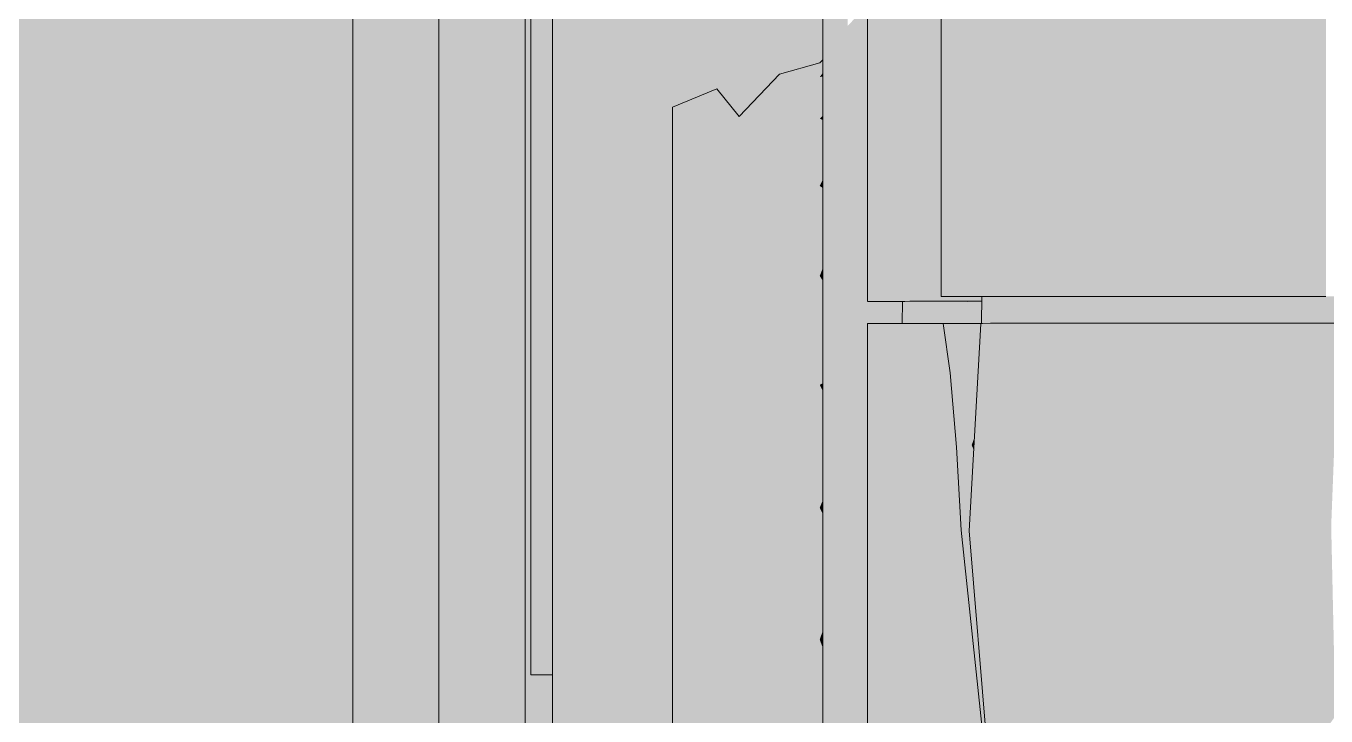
# Model space of a CAD drawing. Header units: millimetres. Extents: x 365175 to 2667127, y -330297 to -162108.
# Drawn here: x 1650483.9 to 1650741, y -326736.6 to -326600.2 of the extents above; entities that cross this region are included whole.
import ezdxf

# ---------------------------------------------------------------- set-up
doc = ezdxf.new("R2010")
doc.units = ezdxf.units.MM
doc.header["$MEASUREMENT"] = 0
doc.layers.add('Cars', color=7, linetype='Continuous')
doc.layers.add('TopoAlt', color=7, linetype='Continuous')

# ---------------------------------------------------------------- blocks, each defined once
blk = doc.blocks.new('Élément de coupe_26_1', base_point=(1275690.65, -327096.82))
at = {"layer": 'TopoAlt', "linetype": 'Continuous', "lineweight": 0, "true_color": 0x000000}
blk.add_hatch(color=18, dxfattribs=at).paths.add_polyline_path([(1647544.76, -325246.82), (1647544.76, -327196.82), (1647548.13, -327196.82), (1647548.13, -327146.82), (1649535.75, -327146.82), (1649535.75, -327096.82), (1650635.12, -327096.82), (1650620.62, -327079.82), (1650620.62, -327021.46), (1650588.05, -327021.46), (1650588.05, -326811.45), (1650582.65, -326811.45), (1650582.65, -326915.46), (1650548.52, -326915.46), (1650548.52, -325740.62), (1650528.94, -325737.51), (1650505, -325726.73), (1650495.39, -325702.79), (1650495.39, -325669.64), (1650502.64, -325642.83), (1650506.78, -325637.07), (1650538.09, -325621.73), (1650548.52, -325620.33), (1650548.52, -325590.33), (1650525.22, -325578.17), (1650523.64, -325573.38), (1650515.68, -325545.35), (1650522.4, -325411.08), (1650531.42, -325383.96), (1650535.35, -325377.42), (1650548.52, -325367.9), (1650548.52, -325246.82)])
blk = doc.blocks.new('Élément de coupe_76_1', base_point=(1275690.65, -327096.82))
at = {"layer": 'Cars', "linetype": 'Continuous', "lineweight": 0, "true_color": 0x000000}
for points in [[(1650637.94, -326349.46), (1650588.05, -326349.46), (1650588.05, -326915.46), (1650641.5, -326892.67), (1650641.5, -326862.65), (1650640.9, -326862.03), (1650632.94, -326859.78), (1650624.98, -326851.41), (1650620.53, -326856.89), (1650611.76, -326853.27), (1650611.76, -326616.25), (1650620.53, -326612.63), (1650624.98, -326618.11), (1650632.94, -326609.74), (1650640.9, -326607.49), (1650641.5, -326606.87), (1650641.5, -326529.43), (1650643.07, -326509.01), (1650643.07, -326418.91), (1650650.37, -326401.52), (1650650.37, -326372.46), (1650637.94, -326372.46)], [(1650637.94, -326349.46), (1650588.05, -326349.46), (1650588.05, -326915.46), (1650641.5, -326892.67), (1650641.5, -326862.65), (1650640.9, -326862.03), (1650632.94, -326859.78), (1650624.98, -326851.41), (1650620.53, -326856.89), (1650611.76, -326853.27), (1650611.76, -326616.25), (1650620.53, -326612.63), (1650624.98, -326618.11), (1650632.94, -326609.74), (1650640.9, -326607.49), (1650641.5, -326606.87), (1650641.5, -326529.43), (1650643.07, -326509.01), (1650643.07, -326418.91), (1650650.37, -326401.52), (1650650.37, -326372.46), (1650637.94, -326372.46)], [(1650548.52, -326915.46), (1650565.59, -326438.55), (1650548.52, -326438.55)], [(1650548.52, -326915.46), (1650565.59, -326438.55), (1650548.52, -326438.55)], [(1650548.52, -326915.46), (1650565.59, -326438.55), (1650548.52, -326438.55)], [(1650565.59, -326915.46), (1650565.59, -326438.55), (1650548.52, -326915.46)], [(1650565.59, -326915.46), (1650565.59, -326438.55), (1650548.52, -326915.46)], [(1650565.59, -326915.46), (1650565.59, -326438.55), (1650548.52, -326915.46)], [(1650583.78, -326728.46), (1650588.05, -326724.01), (1650588.05, -326696.77), (1650588.05, -326538.96), (1650583.78, -326538.96)], [(1650583.78, -326728.46), (1650588.05, -326724.01), (1650588.05, -326696.77), (1650588.05, -326538.96), (1650583.78, -326538.96)], [(1650582.65, -326808.91), (1650588.05, -326804.59), (1650588.05, -326728.46), (1650583.78, -326728.46), (1650583.78, -326568.63), (1650582.65, -326556.54)], [(1650582.65, -326808.91), (1650588.05, -326804.59), (1650588.05, -326728.46), (1650583.78, -326728.46), (1650583.78, -326568.63), (1650582.65, -326556.54)], [(1650641.5, -326632.09), (1650646.4, -326554.7), (1650641.5, -326597.37)], [(1650641.5, -326632.09), (1650646.4, -326554.7), (1650641.5, -326597.37)], [(1650646.4, -326600.21), (1650646.4, -326554.7), (1650641.5, -326632.09)], [(1650646.4, -326600.21), (1650646.4, -326554.7), (1650641.5, -326632.09)], [(1650582.65, -326785.46), (1650565.59, -326568.55), (1650565.59, -326785.46)], [(1650582.65, -326785.46), (1650565.59, -326568.55), (1650565.59, -326785.46)], [(1650582.65, -326785.46), (1650565.59, -326568.55), (1650565.59, -326785.46)], [(1650565.59, -326568.55), (1650582.65, -326785.46), (1650582.65, -326568.55)], [(1650565.59, -326568.55), (1650582.65, -326785.46), (1650582.65, -326568.55)], [(1650565.59, -326568.55), (1650582.65, -326785.46), (1650582.65, -326568.55)], [(1650650.37, -326588.02), (1650650.37, -326654.59), (1650658.8, -326589.89)], [(1650650.37, -326588.02), (1650650.37, -326654.59), (1650658.8, -326589.89)], [(1650650.37, -326654.59), (1650658.75, -326654.59), (1650658.8, -326589.89)], [(1650650.37, -326654.59), (1650658.75, -326654.59), (1650658.8, -326589.89)], [(1650664.74, -326589.64), (1650658.75, -326654.59), (1650664.67, -326654.59)], [(1650664.74, -326589.64), (1650658.75, -326654.59), (1650664.67, -326654.59)], [(1650658.75, -326654.59), (1650664.74, -326589.64), (1650658.8, -326589.89)], [(1650658.75, -326654.59), (1650664.74, -326589.64), (1650658.8, -326589.89)], [(1650664.67, -326654.59), (1650664.91, -326651.14), (1650664.91, -326600.39), (1650664.91, -326589.64), (1650664.74, -326589.64)], [(1650664.67, -326654.59), (1650664.91, -326651.14), (1650664.91, -326600.39), (1650664.91, -326589.64), (1650664.74, -326589.64)], [(1650666.34, -326589.53), (1650664.91, -326589.53), (1650666.34, -326600.39)], [(1650666.34, -326589.53), (1650664.91, -326589.53), (1650666.34, -326600.39)], [(1650664.91, -326600.39), (1650666.34, -326600.39), (1650664.91, -326589.53)], [(1650664.91, -326600.39), (1650666.34, -326600.39), (1650664.91, -326589.53)], [(1650666.34, -326589.53), (1650666.34, -326600.39), (1650674.63, -326600.39)], [(1650666.34, -326589.53), (1650666.34, -326600.39), (1650674.63, -326600.39)], [(1650674.63, -326600.39), (1650674.63, -326589.53), (1650666.34, -326589.53)], [(1650674.63, -326600.39), (1650674.63, -326589.53), (1650666.34, -326589.53)], [(1650674.63, -326600.39), (1650699.53, -326600.39), (1650674.63, -326589.53)], [(1650674.63, -326600.39), (1650699.53, -326600.39), (1650674.63, -326589.53)], [(1650699.53, -326589.53), (1650674.63, -326589.53), (1650699.53, -326600.39)], [(1650699.53, -326589.53), (1650674.63, -326589.53), (1650699.53, -326600.39)], [(1650741.03, -326600.39), (1650699.53, -326589.53), (1650699.53, -326600.39)], [(1650741.03, -326589.53), (1650699.53, -326589.53), (1650741.03, -326600.39)], [(1650646.4, -326600.21), (1650646.4, -326651.6), (1650650.37, -326633.33), (1650650.37, -326596)], [(1650646.4, -326600.21), (1650646.4, -326651.6), (1650650.37, -326633.33), (1650650.37, -326596)], [(1650646.4, -326651.6), (1650646.4, -326600.21), (1650641.5, -326671.31)], [(1650646.4, -326651.6), (1650646.4, -326600.21), (1650641.5, -326671.31)], [(1650641.5, -326671.31), (1650646.4, -326600.21), (1650641.5, -326632.09)], [(1650641.5, -326671.31), (1650646.4, -326600.21), (1650641.5, -326632.09)], [(1650666.34, -326632.26), (1650664.91, -326600.39), (1650664.91, -326632.26)], [(1650666.34, -326632.26), (1650664.91, -326600.39), (1650664.91, -326632.26)], [(1650666.34, -326600.39), (1650664.91, -326600.39), (1650666.34, -326632.26)], [(1650666.34, -326600.39), (1650664.91, -326600.39), (1650666.34, -326632.26)], [(1650674.63, -326600.39), (1650666.34, -326632.26), (1650674.63, -326632.26)], [(1650674.63, -326600.39), (1650666.34, -326632.26), (1650674.63, -326632.26)], [(1650674.63, -326600.39), (1650666.34, -326600.39), (1650666.34, -326632.26)], [(1650674.63, -326600.39), (1650666.34, -326600.39), (1650666.34, -326632.26)], [(1650699.53, -326600.39), (1650674.63, -326632.26), (1650699.53, -326632.26)], [(1650699.53, -326600.39), (1650674.63, -326632.26), (1650699.53, -326632.26)], [(1650674.63, -326632.26), (1650699.53, -326600.39), (1650674.63, -326600.39)], [(1650674.63, -326632.26), (1650699.53, -326600.39), (1650674.63, -326600.39)], [(1650741.03, -326600.39), (1650699.53, -326632.26), (1650741.03, -326632.26)], [(1650741.03, -326600.39), (1650699.53, -326600.39), (1650699.53, -326632.26)], [(1650632.94, -326612.47), (1650640.9, -326607.49), (1650632.94, -326609.74)], [(1650632.94, -326612.47), (1650640.9, -326607.49), (1650632.94, -326609.74)], [(1650640.9, -326610.27), (1650640.9, -326607.49), (1650632.94, -326612.47)], [(1650640.9, -326610.27), (1650640.9, -326607.49), (1650632.94, -326612.47)], [(1650640.9, -326607.49), (1650641.5, -326607.02), (1650641.5, -326606.87)], [(1650640.9, -326607.49), (1650641.5, -326607.02), (1650641.5, -326606.87)], [(1650640.9, -326610.27), (1650641.5, -326609.49), (1650641.5, -326607.02), (1650640.9, -326607.49)], [(1650640.9, -326610.27), (1650641.5, -326609.49), (1650641.5, -326607.02), (1650640.9, -326607.49)], [(1650632.94, -326612.47), (1650632.94, -326609.74), (1650624.98, -326620.66)], [(1650632.94, -326612.47), (1650632.94, -326609.74), (1650624.98, -326620.66)], [(1650632.94, -326609.74), (1650624.98, -326618.11), (1650624.98, -326620.66)], [(1650632.94, -326609.74), (1650624.98, -326618.11), (1650624.98, -326620.66)], [(1650640.9, -326618.5), (1650640.9, -326610.27), (1650632.94, -326620.55)], [(1650640.9, -326618.5), (1650640.9, -326610.27), (1650632.94, -326620.55)], [(1650632.94, -326620.55), (1650640.9, -326610.27), (1650632.94, -326612.47)], [(1650632.94, -326620.55), (1650640.9, -326610.27), (1650632.94, -326612.47)], [(1650640.9, -326610.27), (1650641.5, -326609.66), (1650641.5, -326609.49)], [(1650640.9, -326610.27), (1650641.5, -326609.66), (1650641.5, -326609.49)], [(1650640.9, -326610.27), (1650641.5, -326610.19), (1650641.5, -326609.66)], [(1650640.9, -326610.27), (1650641.5, -326610.19), (1650641.5, -326609.66)], [(1650640.9, -326610.27), (1650640.9, -326618.5), (1650641.5, -326617.92), (1650641.5, -326610.19)], [(1650640.9, -326610.27), (1650640.9, -326618.5), (1650641.5, -326617.92), (1650641.5, -326610.19)], [(1650611.76, -326618.84), (1650620.53, -326612.63), (1650611.76, -326616.25)], [(1650611.76, -326618.84), (1650620.53, -326612.63), (1650611.76, -326616.25)], [(1650620.53, -326615.3), (1650620.53, -326612.63), (1650611.76, -326618.84)], [(1650620.53, -326615.3), (1650620.53, -326612.63), (1650611.76, -326618.84)], [(1650624.98, -326618.11), (1650620.53, -326612.63), (1650620.53, -326615.3)], [(1650624.98, -326618.11), (1650620.53, -326612.63), (1650620.53, -326615.3)], [(1650624.98, -326628.19), (1650632.94, -326612.47), (1650624.98, -326620.66)], [(1650624.98, -326628.19), (1650632.94, -326612.47), (1650624.98, -326620.66)], [(1650632.94, -326620.55), (1650632.94, -326612.47), (1650624.98, -326628.19)], [(1650632.94, -326620.55), (1650632.94, -326612.47), (1650624.98, -326628.19)], [(1650620.53, -326623.19), (1650620.53, -326615.3), (1650611.76, -326626.49)], [(1650620.53, -326623.19), (1650620.53, -326615.3), (1650611.76, -326626.49)], [(1650611.76, -326626.49), (1650620.53, -326615.3), (1650611.76, -326618.84)], [(1650611.76, -326626.49), (1650620.53, -326615.3), (1650611.76, -326618.84)], [(1650620.53, -326623.19), (1650624.98, -326620.66), (1650620.53, -326615.3)], [(1650620.53, -326623.19), (1650624.98, -326620.66), (1650620.53, -326615.3)], [(1650624.98, -326620.66), (1650624.98, -326618.11), (1650620.53, -326615.3)], [(1650624.98, -326620.66), (1650624.98, -326618.11), (1650620.53, -326615.3)], [(1650640.9, -326631.8), (1650640.9, -326618.5), (1650632.94, -326633.62)], [(1650640.9, -326631.8), (1650640.9, -326618.5), (1650632.94, -326633.62)], [(1650632.94, -326633.62), (1650640.9, -326618.5), (1650632.94, -326620.55)], [(1650632.94, -326633.62), (1650640.9, -326618.5), (1650632.94, -326620.55)], [(1650640.9, -326618.5), (1650641.5, -326618.77), (1650641.5, -326617.92)], [(1650640.9, -326618.5), (1650641.5, -326618.77), (1650641.5, -326617.92)], [(1650640.9, -326618.5), (1650640.9, -326631.8), (1650641.5, -326630.58), (1650641.5, -326618.77)], [(1650640.9, -326618.5), (1650640.9, -326631.8), (1650641.5, -326630.58), (1650641.5, -326618.77)], [(1650624.98, -326628.19), (1650624.98, -326620.66), (1650620.53, -326623.19)], [(1650624.98, -326628.19), (1650624.98, -326620.66), (1650620.53, -326623.19)], [(1650632.94, -326633.62), (1650632.94, -326620.55), (1650624.98, -326628.19)], [(1650632.94, -326633.62), (1650632.94, -326620.55), (1650624.98, -326628.19)], [(1650620.53, -326635.95), (1650620.53, -326623.19), (1650611.76, -326638.88)], [(1650620.53, -326635.95), (1650620.53, -326623.19), (1650611.76, -326638.88)], [(1650620.53, -326623.19), (1650611.76, -326626.49), (1650611.76, -326638.88)], [(1650620.53, -326623.19), (1650611.76, -326626.49), (1650611.76, -326638.88)], [(1650624.98, -326628.19), (1650620.53, -326623.19), (1650620.53, -326635.95)], [(1650624.98, -326628.19), (1650620.53, -326623.19), (1650620.53, -326635.95)], [(1650624.98, -326640.39), (1650624.98, -326628.19), (1650620.53, -326635.95)], [(1650624.98, -326640.39), (1650624.98, -326628.19), (1650620.53, -326635.95)], [(1650632.94, -326633.62), (1650624.98, -326628.19), (1650624.98, -326640.39)], [(1650632.94, -326633.62), (1650624.98, -326628.19), (1650624.98, -326640.39)], [(1650641.5, -326630.58), (1650640.9, -326631.8), (1650641.5, -326631.29)], [(1650641.5, -326630.58), (1650640.9, -326631.8), (1650641.5, -326631.29)], [(1650640.9, -326631.8), (1650641.5, -326632.24), (1650641.5, -326632.09), (1650641.5, -326631.29)], [(1650640.9, -326631.8), (1650641.5, -326632.24), (1650641.5, -326632.09), (1650641.5, -326631.29)], [(1650632.94, -326651.11), (1650632.94, -326633.62), (1650624.98, -326656.7)], [(1650632.94, -326651.11), (1650632.94, -326633.62), (1650624.98, -326656.7)], [(1650624.98, -326656.7), (1650632.94, -326633.62), (1650624.98, -326640.39)], [(1650624.98, -326656.7), (1650632.94, -326633.62), (1650624.98, -326640.39)], [(1650640.9, -326649.6), (1650640.9, -326631.8), (1650632.94, -326651.11)], [(1650640.9, -326649.6), (1650640.9, -326631.8), (1650632.94, -326651.11)], [(1650632.94, -326651.11), (1650640.9, -326631.8), (1650632.94, -326633.62)], [(1650632.94, -326651.11), (1650640.9, -326631.8), (1650632.94, -326633.62)], [(1650640.9, -326631.8), (1650640.9, -326649.6), (1650641.5, -326648.06), (1650641.5, -326632.24)], [(1650640.9, -326631.8), (1650640.9, -326649.6), (1650641.5, -326648.06), (1650641.5, -326632.24)], [(1650646.4, -326651.6), (1650650.37, -326649), (1650650.37, -326633.33)], [(1650646.4, -326651.6), (1650650.37, -326649), (1650650.37, -326633.33)], [(1650666.34, -326653.64), (1650664.91, -326632.26), (1650664.91, -326653.64)], [(1650666.34, -326653.64), (1650664.91, -326632.26), (1650664.91, -326653.64)], [(1650666.34, -326632.26), (1650664.91, -326632.26), (1650666.34, -326653.64)], [(1650666.34, -326632.26), (1650664.91, -326632.26), (1650666.34, -326653.64)], [(1650674.63, -326632.26), (1650666.34, -326653.64), (1650674.63, -326653.64)], [(1650674.63, -326632.26), (1650666.34, -326653.64), (1650674.63, -326653.64)], [(1650674.63, -326632.26), (1650666.34, -326632.26), (1650666.34, -326653.64)], [(1650674.63, -326632.26), (1650666.34, -326632.26), (1650666.34, -326653.64)], [(1650699.53, -326632.26), (1650674.63, -326653.64), (1650699.53, -326653.64)], [(1650699.53, -326632.26), (1650674.63, -326653.64), (1650699.53, -326653.64)], [(1650699.53, -326632.26), (1650674.63, -326632.26), (1650674.63, -326653.64)], [(1650699.53, -326632.26), (1650674.63, -326632.26), (1650674.63, -326653.64)], [(1650741.03, -326632.26), (1650699.53, -326653.64), (1650741.03, -326653.64)], [(1650741.03, -326632.26), (1650699.53, -326632.26), (1650699.53, -326653.64)], [(1650620.53, -326653.04), (1650620.53, -326635.95), (1650611.76, -326655.46)], [(1650620.53, -326653.04), (1650620.53, -326635.95), (1650611.76, -326655.46)], [(1650611.76, -326655.46), (1650620.53, -326635.95), (1650611.76, -326638.88)], [(1650611.76, -326655.46), (1650620.53, -326635.95), (1650611.76, -326638.88)], [(1650620.53, -326653.04), (1650624.98, -326640.39), (1650620.53, -326635.95)], [(1650620.53, -326653.04), (1650624.98, -326640.39), (1650620.53, -326635.95)], [(1650624.98, -326656.7), (1650624.98, -326640.39), (1650620.53, -326653.04)], [(1650624.98, -326656.7), (1650624.98, -326640.39), (1650620.53, -326653.04)], [(1650640.9, -326671.13), (1650640.9, -326649.6), (1650632.94, -326672.25)], [(1650640.9, -326671.13), (1650640.9, -326649.6), (1650632.94, -326672.25)], [(1650640.9, -326649.6), (1650632.94, -326651.11), (1650632.94, -326672.25)], [(1650640.9, -326649.6), (1650632.94, -326651.11), (1650632.94, -326672.25)], [(1650640.9, -326649.6), (1650641.5, -326649.18), (1650641.5, -326648.06)], [(1650640.9, -326649.6), (1650641.5, -326649.18), (1650641.5, -326648.06)], [(1650640.9, -326649.6), (1650641.5, -326650.56), (1650641.5, -326649.18)], [(1650640.9, -326649.6), (1650641.5, -326650.56), (1650641.5, -326649.18)], [(1650640.9, -326649.6), (1650640.9, -326671.13), (1650641.5, -326670.81), (1650641.5, -326650.56)], [(1650640.9, -326649.6), (1650640.9, -326671.13), (1650641.5, -326670.81), (1650641.5, -326650.56)], [(1650646.4, -326651.6), (1650646.4, -326706.63), (1650650.37, -326688.97), (1650650.37, -326659.02), (1650657.11, -326659.02), (1650657.23, -326658.51), (1650657.25, -326654.63), (1650650.37, -326654.63), (1650650.37, -326649)], [(1650646.4, -326651.6), (1650646.4, -326706.63), (1650650.37, -326688.97), (1650650.37, -326659.02), (1650657.11, -326659.02), (1650657.23, -326658.51), (1650657.25, -326654.63), (1650650.37, -326654.63), (1650650.37, -326649)], [(1650632.94, -326672.25), (1650632.94, -326651.11), (1650624.98, -326676.43)], [(1650632.94, -326672.25), (1650632.94, -326651.11), (1650624.98, -326676.43)], [(1650632.94, -326651.11), (1650624.98, -326656.7), (1650624.98, -326676.43)], [(1650632.94, -326651.11), (1650624.98, -326656.7), (1650624.98, -326676.43)], [(1650646.4, -326706.63), (1650646.4, -326651.6), (1650641.5, -326713.3)], [(1650646.4, -326706.63), (1650646.4, -326651.6), (1650641.5, -326713.3)], [(1650641.5, -326713.3), (1650646.4, -326651.6), (1650641.5, -326671.31)], [(1650641.5, -326713.3), (1650646.4, -326651.6), (1650641.5, -326671.31)], [(1650664.67, -326654.59), (1650669.09, -326654.58), (1650669.09, -326653.64), (1650666.34, -326653.64), (1650664.91, -326653.64), (1650664.91, -326651.14)], [(1650664.67, -326654.59), (1650669.09, -326654.58), (1650669.09, -326653.64), (1650666.34, -326653.64), (1650664.91, -326653.64), (1650664.91, -326651.14)], [(1650620.53, -326673.69), (1650620.53, -326653.04), (1650611.76, -326675.5)], [(1650620.53, -326673.69), (1650620.53, -326653.04), (1650611.76, -326675.5)], [(1650611.76, -326675.5), (1650620.53, -326653.04), (1650611.76, -326655.46)], [(1650611.76, -326675.5), (1650620.53, -326653.04), (1650611.76, -326655.46)], [(1650620.53, -326673.69), (1650624.98, -326656.7), (1650620.53, -326653.04)], [(1650620.53, -326673.69), (1650624.98, -326656.7), (1650620.53, -326653.04)], [(1650650.37, -326654.59), (1650650.37, -326654.63), (1650652.04, -326654.63), (1650652.04, -326654.59)], [(1650650.37, -326654.59), (1650650.37, -326654.63), (1650652.04, -326654.63), (1650652.04, -326654.59)], [(1650650.37, -326654.59), (1650670.17, -326654.62), (1650658.75, -326654.59)], [(1650650.37, -326654.59), (1650670.17, -326654.62), (1650658.75, -326654.59)], [(1650652.05, -326654.59), (1650652.04, -326654.63), (1650670.17, -326654.62)], [(1650652.05, -326654.59), (1650652.04, -326654.63), (1650670.17, -326654.62)], [(1650657.69, -326659.02), (1650657.73, -326654.63), (1650657.22, -326659.02)], [(1650657.69, -326659.02), (1650657.73, -326654.63), (1650657.22, -326659.02)], [(1650657.22, -326659.02), (1650657.73, -326654.63), (1650657.25, -326654.63)], [(1650657.22, -326659.02), (1650657.73, -326654.63), (1650657.25, -326654.63)], [(1650657.73, -326654.63), (1650657.69, -326659.02), (1650672.88, -326659.02), (1650672.89, -326658.07)], [(1650657.73, -326654.63), (1650657.69, -326659.02), (1650672.88, -326659.02), (1650672.89, -326658.07)], [(1650657.73, -326654.63), (1650672.89, -326658.07), (1650672.96, -326654.62)], [(1650657.73, -326654.63), (1650672.89, -326658.07), (1650672.96, -326654.62)], [(1650658.75, -326654.59), (1650670.17, -326654.62), (1650672.96, -326654.62), (1650672.96, -326654.58), (1650664.67, -326654.59)], [(1650658.75, -326654.59), (1650670.17, -326654.62), (1650672.96, -326654.62), (1650672.96, -326654.58), (1650664.67, -326654.59)], [(1650669.09, -326653.64), (1650669.09, -326654.58), (1650672.96, -326654.58), (1650672.97, -326653.64)], [(1650669.09, -326653.64), (1650669.09, -326654.58), (1650672.96, -326654.58), (1650672.97, -326653.64)], [(1650672.97, -326653.64), (1650672.88, -326659.03), (1650673.09, -326659.03), (1650674.68, -326658.91), (1650679.48, -326658.91)], [(1650672.97, -326653.64), (1650672.88, -326659.03), (1650673.09, -326659.03), (1650674.68, -326658.91), (1650679.48, -326658.91)], [(1650679.68, -326653.64), (1650672.97, -326653.64), (1650679.48, -326658.91), (1650679.68, -326658.91)], [(1650679.68, -326653.64), (1650672.97, -326653.64), (1650679.48, -326658.91), (1650679.68, -326658.91)], [(1650679.68, -326653.64), (1650680.3, -326658.91), (1650680.39, -326658.91), (1650682.78, -326653.64)], [(1650679.68, -326653.64), (1650680.3, -326658.91), (1650680.39, -326658.91), (1650682.78, -326653.64)], [(1650679.68, -326653.64), (1650679.68, -326658.91), (1650680.3, -326658.91)], [(1650679.68, -326653.64), (1650679.68, -326658.91), (1650680.3, -326658.91)], [(1650680.39, -326658.91), (1650682.91, -326658.91), (1650682.78, -326653.64)], [(1650680.39, -326658.91), (1650682.91, -326658.91), (1650682.78, -326653.64)], [(1650682.91, -326658.91), (1650704.03, -326653.64), (1650682.78, -326653.64)], [(1650682.91, -326658.91), (1650704.03, -326653.64), (1650682.78, -326653.64)], [(1650704.03, -326653.64), (1650682.91, -326658.91), (1650706.63, -326658.91)], [(1650704.03, -326653.64), (1650682.91, -326658.91), (1650706.63, -326658.91)], [(1650743.67, -326653.64), (1650704.03, -326653.64), (1650706.63, -326658.91)], [(1650743.67, -326653.64), (1650704.03, -326653.64), (1650706.63, -326658.91)], [(1650743.67, -326653.64), (1650706.63, -326658.91), (1650746.27, -326658.91)], [(1650743.67, -326653.64), (1650706.63, -326658.91), (1650746.27, -326658.91)], [(1650624.98, -326676.43), (1650624.98, -326656.7), (1650620.53, -326673.69)], [(1650624.98, -326676.43), (1650624.98, -326656.7), (1650620.53, -326673.69)], [(1650651.21, -326722.12), (1650651.21, -326659.02), (1650650.37, -326721.32)], [(1650651.21, -326722.12), (1650651.21, -326659.02), (1650650.37, -326721.32)], [(1650651.21, -326659.02), (1650650.37, -326659.02), (1650650.37, -326721.32)], [(1650651.21, -326659.02), (1650650.37, -326659.02), (1650650.37, -326721.32)], [(1650651.21, -326659.02), (1650651.21, -326722.12), (1650666.56, -326667.84), (1650665.3, -326659.02)], [(1650651.21, -326659.02), (1650651.21, -326722.12), (1650666.56, -326667.84), (1650665.3, -326659.02)], [(1650657.11, -326659.02), (1650657.22, -326659.02), (1650657.23, -326658.51)], [(1650657.11, -326659.02), (1650657.22, -326659.02), (1650657.23, -326658.51)], [(1650671.52, -326659.02), (1650665.3, -326659.02), (1650666.69, -326668.76)], [(1650671.52, -326659.02), (1650665.3, -326659.02), (1650666.69, -326668.76)], [(1650671.52, -326659.02), (1650666.69, -326668.76), (1650671.22, -326669.5)], [(1650671.52, -326659.02), (1650666.69, -326668.76), (1650671.22, -326669.5)], [(1650674.68, -326658.91), (1650672.79, -326659.05), (1650670.44, -326700)], [(1650674.68, -326658.91), (1650672.79, -326659.05), (1650670.44, -326700)], [(1650670.44, -326700), (1650673.02, -326704.56), (1650674.68, -326658.91)], [(1650670.44, -326700), (1650673.02, -326704.56), (1650674.68, -326658.91)], [(1650671.22, -326669.5), (1650672.26, -326668.21), (1650672.79, -326659.05), (1650673.09, -326659.03), (1650671.52, -326659.02)], [(1650671.22, -326669.5), (1650672.26, -326668.21), (1650672.79, -326659.05), (1650673.09, -326659.03), (1650671.52, -326659.02)], [(1650674.68, -326658.91), (1650673.02, -326704.56), (1650688.26, -326658.91)], [(1650674.68, -326658.91), (1650673.02, -326704.56), (1650688.26, -326658.91)], [(1650688.26, -326658.91), (1650673.02, -326704.56), (1650682.34, -326717.1)], [(1650688.26, -326658.91), (1650673.02, -326704.56), (1650682.34, -326717.1)], [(1650701.03, -326677.96), (1650688.26, -326658.91), (1650682.34, -326717.1)], [(1650701.03, -326677.96), (1650688.26, -326658.91), (1650682.34, -326717.1)], [(1650702.13, -326658.91), (1650688.26, -326658.91), (1650701.03, -326677.96)], [(1650692.78, -326665.65), (1650701.71, -326658.91), (1650688.26, -326658.91)], [(1650701.03, -326677.96), (1650715.76, -326689.48), (1650702.13, -326658.91)], [(1650702.13, -326658.91), (1650715.76, -326689.48), (1650743.62, -326658.91)], [(1650743.62, -326658.91), (1650715.76, -326689.48), (1650742.06, -326699)], [(1650666.56, -326667.84), (1650651.21, -326722.12), (1650669.88, -326725.49), (1650669.66, -326707.24), (1650668.88, -326699.86), (1650667.98, -326683.46), (1650666.69, -326668.76)], [(1650666.56, -326667.84), (1650651.21, -326722.12), (1650669.88, -326725.49), (1650669.66, -326707.24), (1650668.88, -326699.86), (1650667.98, -326683.46), (1650666.69, -326668.76)], [(1650671.22, -326669.5), (1650666.69, -326668.76), (1650667.98, -326683.46)], [(1650671.22, -326669.5), (1650666.69, -326668.76), (1650667.98, -326683.46)], [(1650671.22, -326669.5), (1650667.98, -326683.46), (1650670.95, -326683.03)], [(1650671.22, -326669.5), (1650667.98, -326683.46), (1650670.95, -326683.03)], [(1650671.22, -326669.5), (1650670.95, -326683.03), (1650671.5, -326681.52), (1650672.26, -326668.21)], [(1650671.22, -326669.5), (1650670.95, -326683.03), (1650671.5, -326681.52), (1650672.26, -326668.21)], [(1650632.94, -326696.13), (1650632.94, -326672.25), (1650624.98, -326698.71)], [(1650632.94, -326696.13), (1650632.94, -326672.25), (1650624.98, -326698.71)], [(1650632.94, -326672.25), (1650624.98, -326676.43), (1650624.98, -326698.71)], [(1650632.94, -326672.25), (1650624.98, -326676.43), (1650624.98, -326698.71)], [(1650640.9, -326695.43), (1650640.9, -326671.13), (1650632.94, -326696.13)], [(1650640.9, -326695.43), (1650640.9, -326671.13), (1650632.94, -326696.13)], [(1650632.94, -326696.13), (1650640.9, -326671.13), (1650632.94, -326672.25)], [(1650632.94, -326696.13), (1650640.9, -326671.13), (1650632.94, -326672.25)], [(1650641.5, -326670.81), (1650640.9, -326671.13), (1650641.5, -326672.35), (1650641.5, -326671.31)], [(1650641.5, -326670.81), (1650640.9, -326671.13), (1650641.5, -326672.35), (1650641.5, -326671.31)], [(1650640.9, -326671.13), (1650640.9, -326695.43), (1650641.5, -326693.94), (1650641.5, -326672.35)], [(1650640.9, -326671.13), (1650640.9, -326695.43), (1650641.5, -326693.94), (1650641.5, -326672.35)], [(1650620.53, -326697.02), (1650620.53, -326673.69), (1650611.76, -326698.14)], [(1650620.53, -326697.02), (1650620.53, -326673.69), (1650611.76, -326698.14)], [(1650611.76, -326698.14), (1650620.53, -326673.69), (1650611.76, -326675.5)], [(1650611.76, -326698.14), (1650620.53, -326673.69), (1650611.76, -326675.5)], [(1650620.53, -326697.02), (1650624.98, -326676.43), (1650620.53, -326673.69)], [(1650620.53, -326697.02), (1650624.98, -326676.43), (1650620.53, -326673.69)], [(1650620.53, -326697.02), (1650624.98, -326698.71), (1650624.98, -326676.43)], [(1650620.53, -326697.02), (1650624.98, -326698.71), (1650624.98, -326676.43)], [(1650698.59, -326729), (1650701.03, -326677.96), (1650682.34, -326717.1)], [(1650698.59, -326729), (1650701.03, -326677.96), (1650682.34, -326717.1)], [(1650698.59, -326729), (1650715.76, -326689.48), (1650701.03, -326677.96)], [(1650670.95, -326683.03), (1650667.98, -326683.46), (1650668.88, -326699.86)], [(1650670.95, -326683.03), (1650667.98, -326683.46), (1650668.88, -326699.86)], [(1650668.88, -326699.86), (1650670.42, -326699.53), (1650670.95, -326683.03)], [(1650668.88, -326699.86), (1650670.42, -326699.53), (1650670.95, -326683.03)], [(1650670.42, -326699.53), (1650670.46, -326699.53), (1650671.36, -326684), (1650670.95, -326683.03)], [(1650670.42, -326699.53), (1650670.46, -326699.53), (1650671.36, -326684), (1650670.95, -326683.03)], [(1650671.5, -326681.52), (1650670.95, -326683.03), (1650671.36, -326684)], [(1650671.5, -326681.52), (1650670.95, -326683.03), (1650671.36, -326684)], [(1650646.4, -326706.63), (1650650.37, -326705.75), (1650650.37, -326688.97)], [(1650646.4, -326706.63), (1650650.37, -326705.75), (1650650.37, -326688.97)], [(1650715.77, -326732.25), (1650715.76, -326689.48), (1650698.59, -326729)], [(1650742.06, -326699), (1650715.76, -326689.48), (1650715.77, -326732.25)], [(1650640.9, -326721.46), (1650640.9, -326695.43), (1650632.94, -326721.69)], [(1650640.9, -326721.46), (1650640.9, -326695.43), (1650632.94, -326721.69)], [(1650632.94, -326721.69), (1650640.9, -326695.43), (1650632.94, -326696.13)], [(1650632.94, -326721.69), (1650640.9, -326695.43), (1650632.94, -326696.13)], [(1650640.9, -326695.43), (1650641.5, -326695.24), (1650641.5, -326693.94)], [(1650640.9, -326695.43), (1650641.5, -326695.24), (1650641.5, -326693.94)], [(1650640.9, -326695.43), (1650641.5, -326696.63), (1650641.5, -326695.24)], [(1650640.9, -326695.43), (1650641.5, -326696.63), (1650641.5, -326695.24)], [(1650640.9, -326695.43), (1650640.9, -326721.46), (1650641.5, -326719.74), (1650641.5, -326713.3), (1650641.5, -326696.63)], [(1650640.9, -326695.43), (1650640.9, -326721.46), (1650641.5, -326719.74), (1650641.5, -326713.3), (1650641.5, -326696.63)], [(1650620.53, -326721.99), (1650620.53, -326697.02), (1650611.76, -326722.37)], [(1650620.53, -326721.99), (1650620.53, -326697.02), (1650611.76, -326722.37)], [(1650611.76, -326722.37), (1650620.53, -326697.02), (1650611.76, -326698.14)], [(1650611.76, -326722.37), (1650620.53, -326697.02), (1650611.76, -326698.14)], [(1650620.53, -326721.99), (1650624.98, -326698.71), (1650620.53, -326697.02)], [(1650620.53, -326721.99), (1650624.98, -326698.71), (1650620.53, -326697.02)], [(1650632.94, -326696.13), (1650624.98, -326722.57), (1650632.94, -326721.69)], [(1650632.94, -326696.13), (1650624.98, -326722.57), (1650632.94, -326721.69)], [(1650632.94, -326696.13), (1650624.98, -326698.71), (1650624.98, -326722.57)], [(1650632.94, -326696.13), (1650624.98, -326698.71), (1650624.98, -326722.57)], [(1650624.98, -326722.57), (1650624.98, -326698.71), (1650620.53, -326721.99)], [(1650624.98, -326722.57), (1650624.98, -326698.71), (1650620.53, -326721.99)], [(1650668.88, -326699.86), (1650673.42, -326735.94), (1650670.44, -326700), (1650670.45, -326699.83), (1650670.42, -326699.53)], [(1650668.88, -326699.86), (1650673.42, -326735.94), (1650670.44, -326700), (1650670.45, -326699.83), (1650670.42, -326699.53)], [(1650668.88, -326699.86), (1650676.06, -326768.14), (1650676.09, -326768.14), (1650673.42, -326735.94)], [(1650668.88, -326699.86), (1650676.06, -326768.14), (1650676.09, -326768.14), (1650673.42, -326735.94)], [(1650670.42, -326699.53), (1650670.45, -326699.83), (1650670.46, -326699.53)], [(1650670.42, -326699.53), (1650670.45, -326699.83), (1650670.46, -326699.53)], [(1650670.44, -326700), (1650676.87, -326777.63), (1650673.02, -326704.56)], [(1650670.44, -326700), (1650676.87, -326777.63), (1650673.02, -326704.56)], [(1650742.06, -326699), (1650715.77, -326732.25), (1650742.89, -326736.57)], [(1650646.4, -326706.63), (1650646.4, -326762.89), (1650650.37, -326746.62), (1650650.37, -326721.32), (1650650.37, -326705.75)], [(1650646.4, -326706.63), (1650646.4, -326762.89), (1650650.37, -326746.62), (1650650.37, -326721.32), (1650650.37, -326705.75)], [(1650673.02, -326704.56), (1650676.87, -326777.63), (1650682.34, -326717.1)], [(1650673.02, -326704.56), (1650676.87, -326777.63), (1650682.34, -326717.1)], [(1650646.4, -326762.89), (1650646.4, -326706.63), (1650641.5, -326756.22)], [(1650646.4, -326762.89), (1650646.4, -326706.63), (1650641.5, -326756.22)], [(1650641.5, -326756.22), (1650646.4, -326706.63), (1650641.5, -326713.3)], [(1650641.5, -326756.22), (1650646.4, -326706.63), (1650641.5, -326713.3)], [(1650670.77, -326717.81), (1650669.66, -326707.24), (1650669.88, -326725.49)], [(1650670.77, -326717.81), (1650669.66, -326707.24), (1650669.88, -326725.49)], [(1650669.88, -326725.49), (1650671.6, -326725.69), (1650670.77, -326717.81)], [(1650669.88, -326725.49), (1650671.6, -326725.69), (1650670.77, -326717.81)], [(1650682.34, -326717.1), (1650676.87, -326777.63), (1650685.38, -326777.63)], [(1650682.34, -326717.1), (1650676.87, -326777.63), (1650685.38, -326777.63)], [(1650682.34, -326717.1), (1650685.38, -326777.63), (1650698.59, -326729)], [(1650682.34, -326717.1), (1650685.38, -326777.63), (1650698.59, -326729)], [(1650632.94, -326721.69), (1650624.98, -326746.95), (1650632.94, -326747.83)], [(1650632.94, -326721.69), (1650624.98, -326746.95), (1650632.94, -326747.83)], [(1650632.94, -326721.69), (1650624.98, -326722.57), (1650624.98, -326746.95)], [(1650632.94, -326721.69), (1650624.98, -326722.57), (1650624.98, -326746.95)], [(1650632.94, -326747.83), (1650640.9, -326721.46), (1650632.94, -326721.69)], [(1650632.94, -326747.83), (1650640.9, -326721.46), (1650632.94, -326721.69)], [(1650640.9, -326748.06), (1650640.9, -326721.46), (1650632.94, -326747.83)], [(1650640.9, -326748.06), (1650640.9, -326721.46), (1650632.94, -326747.83)], [(1650640.9, -326721.46), (1650641.5, -326721.39), (1650641.5, -326719.74)], [(1650640.9, -326721.46), (1650641.5, -326721.39), (1650641.5, -326719.74)], [(1650640.9, -326721.46), (1650641.5, -326723.1), (1650641.5, -326721.39)], [(1650640.9, -326721.46), (1650641.5, -326723.1), (1650641.5, -326721.39)], [(1650640.9, -326748.06), (1650641.5, -326748.13), (1650641.5, -326723.1), (1650640.9, -326721.46)], [(1650640.9, -326748.06), (1650641.5, -326748.13), (1650641.5, -326723.1), (1650640.9, -326721.46)], [(1650651.21, -326722.12), (1650650.37, -326721.32), (1650650.37, -326784.39)], [(1650651.21, -326722.12), (1650650.37, -326721.32), (1650650.37, -326784.39)], [(1650583.78, -326728.46), (1650588.05, -326728.46), (1650588.05, -326724.01)], [(1650583.78, -326728.46), (1650588.05, -326728.46), (1650588.05, -326724.01)], [(1650620.53, -326747.53), (1650620.53, -326721.99), (1650611.76, -326747.15)], [(1650620.53, -326747.53), (1650620.53, -326721.99), (1650611.76, -326747.15)], [(1650611.76, -326747.15), (1650620.53, -326721.99), (1650611.76, -326722.37)], [(1650611.76, -326747.15), (1650620.53, -326721.99), (1650611.76, -326722.37)], [(1650620.53, -326747.53), (1650624.98, -326722.57), (1650620.53, -326721.99)], [(1650620.53, -326747.53), (1650624.98, -326722.57), (1650620.53, -326721.99)], [(1650620.53, -326747.53), (1650624.98, -326746.95), (1650624.98, -326722.57)], [(1650620.53, -326747.53), (1650624.98, -326746.95), (1650624.98, -326722.57)], [(1650651.21, -326784.39), (1650651.21, -326722.12), (1650650.37, -326784.39)], [(1650651.21, -326784.39), (1650651.21, -326722.12), (1650650.37, -326784.39)], [(1650651.21, -326784.39), (1650669.88, -326725.49), (1650651.21, -326722.12)], [(1650651.21, -326784.39), (1650669.88, -326725.49), (1650651.21, -326722.12)], [(1650669.88, -326725.49), (1650651.21, -326784.39), (1650670.71, -326781.83)], [(1650669.88, -326725.49), (1650651.21, -326784.39), (1650670.71, -326781.83)], [(1650669.88, -326725.49), (1650670.71, -326781.83), (1650675.8, -326777.69), (1650676.06, -326768.14), (1650671.6, -326725.69)], [(1650669.88, -326725.49), (1650670.71, -326781.83), (1650675.8, -326777.69), (1650676.06, -326768.14), (1650671.6, -326725.69)], [(1650698.59, -326729), (1650685.38, -326777.63), (1650696.15, -326780.03)], [(1650698.59, -326729), (1650685.38, -326777.63), (1650696.15, -326780.03)], [(1650696.15, -326780.03), (1650715.78, -326775.02), (1650698.59, -326729)], [(1650698.59, -326729), (1650715.78, -326775.02), (1650715.77, -326732.25)], [(1650715.77, -326732.25), (1650715.78, -326775.02), (1650742.89, -326736.57)]]:
    blk.add_hatch(color=18, dxfattribs=at).paths.add_polyline_path(points)
at = {"layer": 'Cars', "color": 7, "linetype": 'Continuous', "lineweight": 13}
for p, q in [((1650588.05, -326915.46), (1650588.05, -326349.46)), ((1650548.52, -326438.55), (1650548.52, -326915.46)), ((1650565.59, -326915.46), (1650565.59, -326438.55)), ((1650583.78, -326538.96), (1650583.78, -326728.46)), ((1650582.65, -326568.55), (1650582.65, -326785.46)), ((1650650.37, -326654.59), (1650650.37, -326588.02)), ((1650664.91, -326589.53), (1650664.91, -326600.39)), ((1650641.5, -326597.37), (1650641.5, -326632.09)), ((1650664.91, -326600.39), (1650664.91, -326632.26)), ((1650632.94, -326609.74), (1650640.9, -326607.49)), ((1650640.9, -326607.49), (1650641.5, -326606.87)), ((1650624.98, -326618.11), (1650632.94, -326609.74)), ((1650611.76, -326616.25), (1650620.53, -326612.63)), ((1650620.53, -326612.63), (1650624.98, -326618.11)), ((1650611.76, -326618.84), (1650611.76, -326616.25)), ((1650611.76, -326626.49), (1650611.76, -326618.84)), ((1650611.76, -326638.88), (1650611.76, -326626.49)), ((1650641.5, -326632.09), (1650641.5, -326671.31)), ((1650664.91, -326653.64), (1650664.91, -326632.26)), ((1650611.76, -326655.46), (1650611.76, -326638.88)), ((1650650.37, -326654.59), (1650670.17, -326654.62)), ((1650652.04, -326654.63), (1650650.37, -326654.63)), ((1650657.73, -326654.63), (1650652.04, -326654.63)), ((1650657.22, -326659.02), (1650657.25, -326654.63)), ((1650658.75, -326654.59), (1650664.67, -326654.59)), ((1650664.67, -326654.59), (1650669.09, -326654.58)), ((1650666.34, -326653.64), (1650664.91, -326653.64)), ((1650674.63, -326653.64), (1650666.34, -326653.64)), ((1650669.09, -326654.58), (1650672.96, -326654.58)), ((1650672.97, -326653.64), (1650672.88, -326659.03)), ((1650699.53, -326653.64), (1650674.63, -326653.64)), ((1650741.03, -326653.64), (1650699.53, -326653.64)), ((1650611.76, -326675.5), (1650611.76, -326655.46)), ((1650650.37, -326721.32), (1650650.37, -326659.02)), ((1650650.37, -326659.02), (1650651.21, -326659.02)), ((1650651.21, -326659.02), (1650665.3, -326659.02)), ((1650665.3, -326659.02), (1650671.52, -326659.02)), ((1650666.69, -326668.76), (1650665.3, -326659.02)), ((1650670.44, -326700), (1650672.79, -326659.05)), ((1650673.09, -326659.03), (1650671.52, -326659.02)), ((1650672.79, -326659.05), (1650674.68, -326658.91)), ((1650674.68, -326658.91), (1650688.26, -326658.91)), ((1650688.26, -326658.91), (1650702.13, -326658.91)), ((1650702.13, -326658.91), (1650743.62, -326658.91)), ((1650667.98, -326683.46), (1650666.69, -326668.76)), ((1650641.5, -326671.31), (1650641.5, -326713.3)), ((1650611.76, -326698.14), (1650611.76, -326675.5)), ((1650668.88, -326699.86), (1650667.98, -326683.46)), ((1650611.76, -326722.37), (1650611.76, -326698.14)), ((1650676.06, -326768.14), (1650668.88, -326699.86)), ((1650676.87, -326777.63), (1650670.44, -326700)), ((1650641.5, -326713.3), (1650641.5, -326756.22)), ((1650650.37, -326784.39), (1650650.37, -326721.32)), ((1650611.76, -326747.15), (1650611.76, -326722.37)), ((1650588.05, -326728.46), (1650583.78, -326728.46))]:
    blk.add_line(p, q, dxfattribs=at)

msp = doc.modelspace()

# ---------------------------------------------------------------- block references
at = {"layer": 'Cars', "lineweight": 0}
msp.add_blockref('Élément de coupe_76_1', (1275690.645, -327096.824), dxfattribs=at)
at = {"layer": 'TopoAlt', "lineweight": 0}
msp.add_blockref('Élément de coupe_26_1', (1275690.645, -327096.824), dxfattribs=at)

doc.saveas('drawing.dxf')
